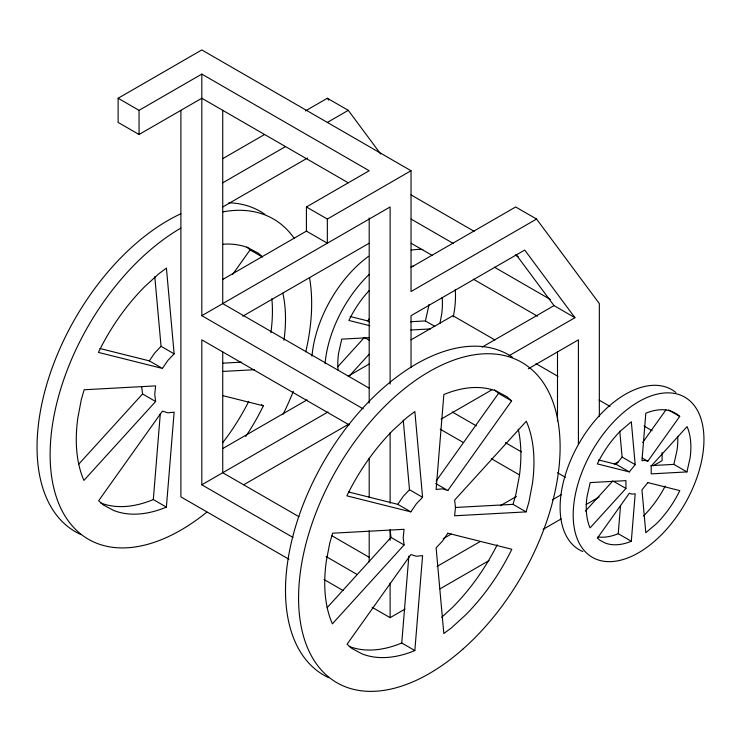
<?xml version="1.0" encoding="UTF-8"?>
<svg xmlns="http://www.w3.org/2000/svg" width="741" height="741" viewBox="0 0 741 741"><rect width="100%" height="100%" fill="white"/><g stroke="black" fill="none" stroke-linecap="round" stroke-linejoin="round"><path stroke-width="1.11" d="M166.392 507.113A147.941 85.419 -60 0 1 113.864 510.549L103.37 504.973L98.627 500.749L162.399 411.135L167.818 412.811L174.126 412.181L166.392 507.113L153.313 499.564L160.297 413.784M414.84 650.552A147.941 85.419 -60 0 1 362.312 653.988L351.827 648.421L347.075 644.188L410.847 554.583L416.266 556.25L422.574 555.63L414.84 650.552L401.761 643.003L408.847 556.083M631.313 541.254A73.97 42.709 -60 0 1 605.054 542.977L599.812 540.189L597.431 538.077L629.322 493.265L632.027 494.108L635.185 493.793L631.313 541.254L618.235 533.705L620.541 505.455M439.913 323.539L441.645 314.388A73.97 42.709 -60 0 0 442.127 297.373M410.421 321.742L425.408 320.927L428.576 306.839A73.97 42.709 -60 0 0 428.854 304.607M455.363 507.474L513.013 504.343L515.866 494.46L519.339 476.148A147.941 85.419 -60 0 0 518.228 429.113M526.082 511.892L528.935 502.009L532.418 483.706A147.941 85.419 -60 0 0 526.314 421.249L454.603 500.147L455.493 507.446L454.603 515.782L526.082 511.892L513.013 504.343M650.802 465.626L673.865 464.375L677.024 450.278A73.97 42.709 -60 0 0 677.719 436.282M686.935 471.924L690.103 457.827A73.97 42.709 -60 0 0 687.055 426.603L651.2 466.052L651.2 473.87L686.935 471.924L673.865 464.375M99.933 348.511L149.321 360.876L154.739 352.957L161.047 346.297L154.776 276.578M162.399 368.425L167.818 360.506L174.126 353.846L166.419 268.122L158.815 273.772L144.847 286.517A147.941 85.419 -60 0 0 98.423 352.401L162.399 368.425L149.321 360.876M350.141 316.5L367.795 320.918L369.416 318.547M348.39 491.95L397.778 504.325L403.187 496.396L409.495 489.736L403.234 420.017M410.847 511.874L416.266 503.945L422.574 497.285L414.867 411.57L407.272 417.22L393.304 429.956A147.941 85.419 -60 0 0 346.871 495.84L410.847 511.874L397.778 504.325M598.598 459.939L616.243 464.366L622.107 457.067L619.772 431.132M629.322 471.915L635.185 464.626L631.332 421.759L620.55 430.956A73.97 42.709 -60 0 0 597.329 463.903L629.322 471.915L616.243 464.366M232.628 274.439L250.078 249.912L246.92 247.096M436.106 481.085L498.536 393.36L494.58 389.84M447.833 490.514L511.614 400.909L506.863 396.685L496.377 391.109A147.941 85.419 -60 0 0 443.85 394.545L436.116 489.468L442.423 488.847L447.833 490.514L435.699 483.512M642.706 442.488L665.964 409.819M647.81 461.235L679.701 416.433L677.33 414.321L672.087 411.533A73.97 42.709 -60 0 0 645.819 413.246L641.956 460.717L645.105 460.402L647.81 461.235L642.206 458.003M78.555 464.366L142.55 393.962L141.661 386.654M155.629 401.511L83.918 480.4A147.941 85.419 -60 0 1 77.824 417.952L81.297 399.64L84.15 389.766L155.629 385.876L154.739 394.203L155.629 401.511L142.55 393.962M337.711 366.832L364.405 337.461L369.074 340.156M349.261 376.067L369.092 354.244M327.003 607.815L391.007 537.401L390.118 530.102M404.086 544.95L332.366 623.848A147.941 85.419 -60 0 1 326.272 561.4L329.754 543.088L332.607 533.205L404.086 529.315L403.187 537.651L404.086 544.95L391.007 537.401M585.399 511.123L612.863 480.9M625.941 488.449L590.077 527.898A73.97 42.709 -60 0 1 587.029 496.674L590.197 482.586L625.941 480.64L625.941 488.449L613.798 481.446M441.636 617.327L452.306 607.592A147.941 85.419 -60 0 0 497.23 544.765M348.14 182.74L201.811 98.257L139.049 134.492L118.125 122.413L118.125 98.257L201.811 49.934L411.033 170.736L411.033 291.528L536.567 219.049L599.339 303.606L599.339 416.349M118.125 98.257L139.049 110.335L201.811 74.1L369.194 170.736L306.422 206.971L306.422 231.127L327.346 243.205L327.346 219.049L411.033 170.736M222.735 158.657L264.583 134.492M305.431 110.909L327.346 98.257L348.27 110.335L380.689 154.008M222.735 182.814L285.507 146.57M327.346 122.413L348.27 110.335M222.735 206.971L307.506 158.028M222.8 279.413L306.746 230.942M363.183 408.847L201.811 315.685L390.118 206.971L390.118 384.042M242.779 316.194L369.064 243.28M411.033 267.371L515.653 206.971L536.567 219.049M222.865 448.49L307.052 399.881M348.14 376.159L369.194 364.007M411.033 339.85L452.881 315.694L494.923 339.962M349.15 424.908L201.811 339.85L201.811 484.799L327.976 411.968M243.78 484.734L349.02 423.972M482.058 347.159L554.018 305.616L574.942 317.694L508.974 355.782M441.108 419.119L492.219 389.609M528.305 368.777L578.415 339.85L578.415 444.535M443.238 538.688L451.25 534.057M500.36 505.705L516.403 496.451M437.097 566.393L480.196 541.514M552.36 499.851L561.382 494.636M614.28 464.098L618.272 461.791M372.093 607.268L390.118 617.679L405.058 609.046M440.043 588.845L489.06 560.548M543.07 529.37L561.076 518.969M586.085 504.538L599.089 497.026M653.099 465.839L662.102 460.643L662.102 452.594M410.82 329.986L430.419 328.921M369.416 337.637L341.74 339.137L338.581 353.235A73.97 42.709 -60 0 0 338.1 370.25M223.05 363.155L241.501 362.154M222.291 371.463L254.571 369.703M369.842 325.707L348.881 320.455A73.97 42.709 -60 0 1 369.092 290.639M222.958 395.685L263.361 405.809A147.941 85.419 -60 0 1 245.734 436.468M411.033 194.892L474.184 231.349M515.273 255.071L518.283 256.812M411.162 219.123L453.26 243.428M494.349 267.149L550.48 299.559M411.162 243.28L432.207 255.432M473.304 279.162L537.447 316.194M668.493 409.958L679.701 416.433M306.422 206.971L327.346 219.049M535.975 363.664L557.992 376.372M599.034 400.075L610.047 406.429M644.086 426.084L652.099 430.706M425.408 320.927L434.754 326.327M622.107 457.067L635.185 464.626M250.078 249.912L262.221 256.923M498.536 393.36L511.614 400.909M367.795 320.918L369.657 322.002M452.251 411.968L476.306 425.853M505.371 442.636L521.414 451.89M557.491 472.721L565.466 477.324M369.064 388.089L222.735 303.606L222.735 110.335M440.228 429.178L463.282 442.488M491.348 458.688L519.404 474.888M161.047 346.297L174.126 353.846M409.495 489.736L422.574 497.285M261.49 404.734L263.361 405.809M298.91 516.699L222.735 472.721L222.735 351.929M331.987 535.799L369.064 557.204M201.811 484.799L293.019 537.457M326.096 556.556L357.162 574.497M289.009 559.298L180.887 496.878L180.887 110.483M324.049 579.527L343.064 590.512M262.37 256.757L258.405 253.237L247.92 247.67A147.941 85.419 -60 0 0 223.291 244.197M574.942 317.694L524.721 250.05L411.033 315.685L411.033 367.453M516.181 254.654L554.018 305.616M327.346 98.257L328.726 100.118M557.491 351.929L557.491 420.953M390.118 432.651L390.118 503.241M390.118 529.861L390.118 540.282M390.118 583.102L390.118 617.679M369.194 218.021L369.194 403.067M369.194 458.336L369.194 497.452M369.194 530.815L369.194 561.882M201.811 74.1L201.811 315.685M139.049 110.335L139.049 134.492M328.569 677.635A184.926 106.769 -60 0 1 323.335 462.421A184.926 106.769 -60 0 1 512.374 357.125M401.761 643.003A147.941 85.419 -60 0 1 349.233 646.439M228.923 202.784A184.926 106.769 -60 0 1 264.815 214.288M81.102 534.641A184.926 106.769 -60 0 1 48.026 380.179A184.926 106.769 -60 0 1 180.887 213.769M222.383 211.963A184.926 106.769 -60 0 1 294.14 238.231M309.543 277.801A184.926 106.769 -60 0 1 305.774 351.78M293.316 391.313A184.926 106.769 -60 0 1 283.127 414.219M206.841 512.114A184.926 106.769 -60 0 1 50.777 469.285A184.926 106.769 -60 0 1 180.887 228.108M282.849 293.223A147.941 85.419 -60 0 1 283.96 340.258M271.836 298.679A147.941 85.419 -60 0 1 270.882 332.709M248.772 401.316A147.941 85.419 -60 0 1 222.726 442.664M153.313 499.564A147.941 85.419 -60 0 1 100.785 503M582.843 551.554A92.468 53.389 -60 0 1 579.694 442.266A92.468 53.389 -60 0 1 675.838 392.471M665.196 486.105A73.97 42.709 -60 0 1 643.512 515.995M618.235 533.705A73.97 42.709 -60 0 1 597.867 536.938M311.998 356.134A92.468 53.389 -60 0 1 368.509 256.34M455.252 289.62A92.468 53.389 -60 0 1 453.27 316.889M325.067 363.683A92.468 53.389 -60 0 1 369.101 274.448M411.135 250.189A92.468 53.389 -60 0 1 422.805 249.55M411.311 266.352A73.97 42.709 -60 0 1 413.506 266.278M447.833 533.224L442.423 541.152L436.116 547.812L443.822 633.536L451.417 627.877L465.385 615.141A147.941 85.419 -60 0 0 511.818 549.257L447.833 533.224M647.81 482.595L641.956 489.884L645.8 532.742L656.591 523.554A73.97 42.709 -60 0 0 679.803 490.607L647.81 482.595M463.19 648.857A184.926 106.769 -60 0 0 521.812 362.395A184.926 106.769 -60 0 0 303.032 556.389A184.926 106.769 -60 0 0 463.19 648.857M655.489 540.411A92.468 53.389 -60 0 0 684.804 397.176A92.468 53.389 -60 0 0 575.414 494.173A92.468 53.389 -60 0 0 655.489 540.411"/></g></svg>
